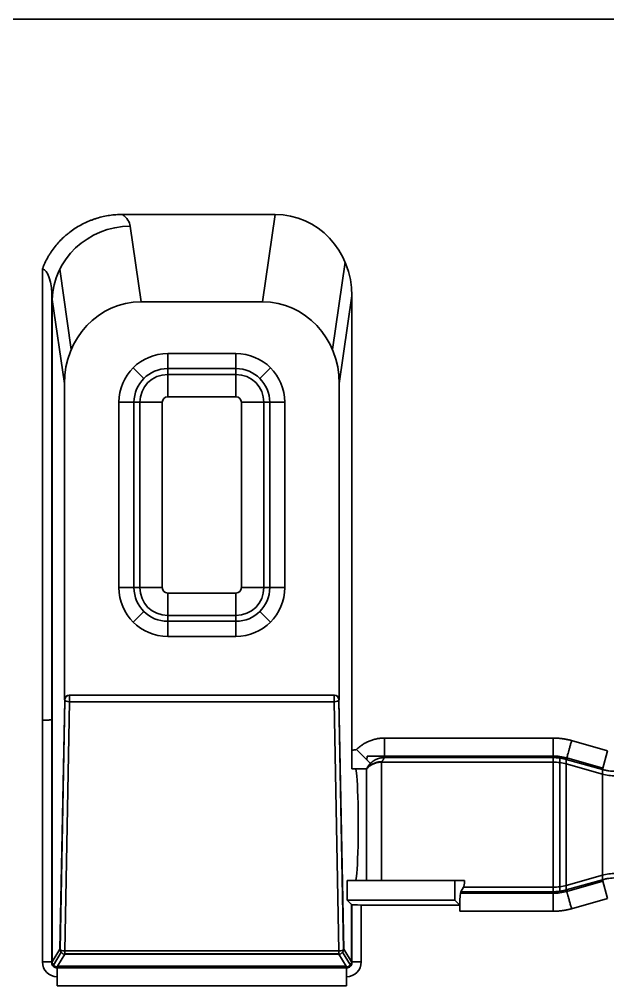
# Model space of a CAD drawing. Header units: millimetres. Extents: x 126 to 861, y 86 to 521.
# Drawn here: x 243.7 to 304, y 421.7 to 520.8 of the extents above; entities that cross this region are included whole.
import ezdxf

# ---------------------------------------------------------------- set-up
doc = ezdxf.new("R2010")
doc.units = ezdxf.units.MM
doc.layers.add('10', color=7, linetype='Continuous', true_color=0xffffff)

msp = doc.modelspace()

# ---------------------------------------------------------------- linework, layer by layer
at = {"layer": '10', "color": 7, "linetype": 'Continuous', "lineweight": 35}
for p, q in [((182.25, 520.775), (539.594, 520.775)), ((269.941, 500.775), (254.293, 500.775)), ((268.651, 491.814), (269.941, 500.775)), ((255.095, 499.585), (256.214, 491.814)), ((277.105, 495.889), (275.815, 486.928)), ((249.05, 486.928), (247.866, 495.149)), ((247.056, 448.994), (247.056, 492.93)), ((276.518, 483.453), (277.809, 492.414)), ((277.809, 445.807), (277.809, 492.414)), ((247.106, 492.068), (248.346, 483.453)), ((256.214, 491.814), (268.651, 491.814)), ((258.932, 486.517), (258.932, 484.969)), ((265.932, 486.517), (258.932, 486.517)), ((265.932, 486.517), (265.932, 484.969)), ((256.491, 483.958), (255.397, 485.053)), ((258.932, 484.969), (258.932, 482.072)), ((265.932, 484.969), (258.932, 484.969)), ((265.932, 484.969), (265.932, 482.072)), ((269.468, 485.053), (268.373, 483.958)), ((248.346, 451.008), (248.346, 483.453)), ((258.932, 484.374), (265.932, 484.374)), ((276.518, 451.008), (276.518, 483.453)), ((253.932, 481.517), (255.48, 481.517)), ((253.932, 481.517), (253.932, 462.517)), ((255.48, 481.517), (258.378, 481.517)), ((255.48, 481.517), (255.48, 462.517)), ((256.076, 462.517), (256.076, 481.517)), ((258.378, 481.517), (258.378, 462.517)), ((265.932, 482.072), (258.932, 482.072)), ((266.487, 462.517), (266.487, 481.517)), ((269.384, 481.517), (266.487, 481.517)), ((268.789, 481.517), (268.789, 462.517)), ((270.932, 481.517), (269.384, 481.517)), ((269.384, 462.517), (269.384, 481.517)), ((270.932, 462.517), (270.932, 481.517)), ((253.932, 462.517), (255.48, 462.517)), ((255.48, 462.517), (258.378, 462.517)), ((258.932, 461.963), (265.932, 461.963)), ((258.932, 459.065), (258.932, 461.963)), ((265.932, 459.065), (265.932, 461.963)), ((269.384, 462.517), (266.487, 462.517)), ((270.932, 462.517), (269.384, 462.517)), ((256.491, 460.076), (255.397, 458.982)), ((265.932, 459.661), (258.932, 459.661)), ((269.468, 458.982), (268.373, 460.076)), ((258.932, 459.065), (265.932, 459.065)), ((258.932, 457.517), (258.932, 459.065)), ((265.932, 457.517), (265.932, 459.065)), ((258.932, 457.517), (265.932, 457.517)), ((248.378, 450.998), (247.891, 425.455)), ((247.916, 425.408), (248.404, 450.951)), ((248.346, 451.008), (248.378, 450.998)), ((248.88, 450.826), (248.393, 425.283)), ((248.611, 451.422), (248.58, 451.433)), ((248.849, 451.51), (248.88, 451.5)), ((248.849, 451.51), (276.016, 451.51)), ((248.88, 450.826), (248.88, 451.5)), ((248.88, 451.5), (275.985, 451.5)), ((275.985, 451.488), (248.88, 451.488)), ((248.88, 450.826), (275.985, 450.826)), ((275.985, 451.5), (276.016, 451.51)), ((275.985, 450.826), (275.985, 451.5)), ((276.472, 425.283), (275.985, 450.826)), ((276.253, 451.422), (276.285, 451.433)), ((276.948, 425.408), (276.461, 450.951)), ((276.486, 450.998), (276.518, 451.008)), ((276.974, 425.455), (276.486, 450.998)), ((246.102, 448.923), (246.102, 424.144)), ((247.056, 424.061), (247.056, 448.994)), ((247.106, 449.023), (247.106, 424.144)), ((304.017, 445.801), (300.321, 446.84)), ((303.475, 443.873), (304.017, 445.801)), ((279.372, 445.26), (279.338, 444.866)), ((279.372, 445.26), (298.424, 445.26)), ((281.135, 445.099), (298.424, 445.099)), ((298.424, 445.099), (298.424, 444.63)), ((299.115, 445.051), (299.115, 444.583)), ((303.475, 443.873), (299.779, 444.912)), ((299.779, 444.912), (299.779, 444.445)), ((303.517, 444.022), (299.821, 445.061)), ((277.801, 443.951), (278.156, 443.951)), ((278.156, 443.951), (279.316, 443.951)), ((279.632, 444.254), (279.588, 444.191)), ((280.845, 444.63), (280.844, 444.63)), ((298.424, 444.63), (280.844, 444.63)), ((298.424, 431.815), (298.424, 444.63)), ((299.115, 444.583), (299.115, 431.863)), ((303.475, 443.414), (299.779, 444.445)), ((299.779, 432.001), (299.779, 444.445)), ((303.475, 443.873), (303.475, 443.414)), ((303.475, 433.031), (303.475, 443.414)), ((299.779, 432.001), (303.475, 433.031)), ((303.475, 433.031), (303.475, 432.572)), ((277.308, 432.494), (277.308, 430.484)), ((277.308, 432.494), (278.156, 432.494)), ((280.844, 432.494), (289.362, 432.494)), ((288.361, 432.494), (288.361, 430.484)), ((299.779, 431.534), (303.475, 432.572)), ((299.779, 432.001), (299.779, 431.534)), ((299.821, 431.384), (303.517, 432.423)), ((303.475, 432.572), (304.017, 430.644)), ((288.925, 431.186), (298.424, 431.186)), ((289.239, 431.815), (288.958, 431.346)), ((298.424, 431.346), (288.958, 431.346)), ((289.239, 431.815), (298.424, 431.815)), ((298.424, 431.815), (298.424, 431.346)), ((299.115, 431.394), (299.115, 431.863)), ((288.361, 430.484), (277.308, 430.484)), ((277.308, 430.484), (277.759, 430.034)), ((277.759, 430.034), (277.759, 424.144)), ((277.809, 430.02), (277.809, 424.061)), ((278.762, 424.144), (278.762, 429.984)), ((288.865, 429.984), (278.762, 429.984)), ((288.361, 430.484), (288.864, 429.981)), ((300.321, 429.605), (304.017, 430.644)), ((288.862, 429.344), (298.424, 429.344)), ((247.106, 424.144), (247.891, 425.455)), ((247.215, 423.824), (248.003, 425.14)), ((248.393, 424.954), (248.393, 425.283)), ((276.472, 425.283), (248.393, 425.283)), ((248.393, 424.982), (276.472, 424.982)), ((276.472, 425.283), (276.472, 424.954)), ((277.65, 423.824), (276.861, 425.14)), ((276.974, 425.455), (277.759, 424.144)), ((247.106, 424.144), (246.102, 424.144)), ((248.393, 424.954), (247.653, 423.719)), ((276.472, 424.954), (248.393, 424.954)), ((277.212, 423.719), (276.472, 424.954)), ((278.762, 424.144), (277.759, 424.144)), ((247.653, 423.719), (247.605, 423.639)), ((247.605, 422.638), (247.605, 423.639)), ((247.605, 423.559), (277.26, 423.559)), ((277.212, 423.719), (247.653, 423.719)), ((277.26, 423.639), (277.212, 423.719)), ((277.26, 423.639), (277.26, 422.638)), ((247.605, 422.638), (247.605, 421.717)), ((277.26, 421.717), (277.26, 422.638)), ((247.605, 421.717), (277.26, 421.717))]:
    msp.add_line(p, q, dxfattribs=at)
for centre, radius, start, end in [((258.932, 481.517), 5, 90, 180), ((265.932, 481.517), 5, 360, 90), ((258.932, 481.517), 3.452, 90, 180), ((265.932, 481.517), 3.452, 0, 90), ((258.932, 481.517), 2.856, 90, 180), ((265.932, 481.517), 2.856, 0, 90), ((258.932, 481.517), 0.554, 90, 180), ((265.932, 481.517), 0.554, 0, 90), ((258.932, 462.517), 5, 180, 270), ((258.932, 462.517), 3.452, 180, 270), ((258.932, 462.517), 2.856, 180, 270), ((258.932, 462.517), 0.554, 180, 270), ((265.932, 462.517), 2.856, 270, 0), ((265.932, 462.517), 0.554, 270, 0), ((265.932, 462.517), 3.452, 270, 360), ((265.932, 462.517), 5, 270, 360)]:
    msp.add_arc(centre, radius, start, end, dxfattribs=at)
for centre, major_axis, ratio, start_param, end_param in [((246.102, 499.414), (-9.005, 0), 0.36397, 3.193953, 3.570023), ((269.798, 492.262), (1.215, 8.437), 0.938555, 4.864618, 6.417513), ((255.095, 492.068), (7.918, 1.14), 0.938555, 1.436468, 2.989364), ((246.102, 491.896), (0, 3.277), 0.306588, 4.764749, 6.28319), ((256.357, 483.301), (1.215, -8.437), 0.938555, 3.007265, 4.56016), ((268.507, 483.301), (1.215, 8.437), 0.938555, 4.864618, 6.417513), ((248.849, 451.008), (0.477, -0.159), 0.998478, 1.892754, 3.462643), ((248.88, 450.998), (0.159, 0.477), 0.998478, 0.321964, 1.891847), ((248.88, 450.998), (-0.502, 0.01), 0.341965, 0.055722, 1.577319), ((275.985, 450.998), (0.159, -0.477), 0.998478, 1.249746, 2.819629), ((275.985, 450.998), (0.502, 0.01), 0.341965, 4.705866, 6.227463), ((276.015, 451.008), (0.477, 0.159), 0.998478, 5.962135, 7.532024), ((298.424, 440.215), (0, 5.044), 0.996195, 6.001504, 6.283185), ((278.156, 438.223), (0, 5.728), 0.052408, 3.141587, 6.283185), ((298.424, 439.624), (5.025, 0), 0.996195, 1.297788, 1.570796), ((304.83, 448.234), (5.025, 0), 0.996195, 4.43938, 4.712389), ((304.83, 428.211), (5.025, 0), 0.996195, 1.570796, 1.843805), ((289.209, 438.223), (0, 6.432), 0.052408, 3.228859, 3.613671), ((298.424, 436.821), (5.025, 0), 0.996195, 4.712389, 4.985398), ((288.967, 429.344), (0, 2.01), 0.052408, 0.087266, 1.256302), ((298.424, 436.23), (0, 5.044), 0.996195, 3.141593, 3.423273), ((278.762, 430.036), (-1.005, 0), 0.052408, 0.05236, 1.570796), ((248.393, 425.455), (-0.502, 0.01), 0.341965, 0.055722, 1.577319), ((248.393, 425.455), (-0.431, 0.258), 0.99484, 0.541985, 2.10822), ((276.472, 425.455), (-0.502, -0.01), 0.341965, 1.564273, 3.08587), ((276.472, 425.455), (-0.431, -0.258), 0.99484, 1.033373, 2.599608), ((247.612, 424.151), (0.779, 1.3), 0.99484, 2.112781, 3.679016), ((247.559, 424.063), (0.26, 0.433), 0.99484, 2.112781, 3.774691), ((247.612, 424.151), (0.265, 0.442), 0.974772, 2.112781, 3.679016), ((277.253, 424.151), (0.779, -1.3), 0.99484, 5.745762, 7.311997), ((277.253, 424.151), (-0.265, 0.442), 0.974772, 2.604169, 4.161356), ((277.306, 424.063), (0.26, -0.433), 0.99484, 5.650087, 7.311997)]:
    msp.add_ellipse(centre, major_axis=major_axis, ratio=ratio, start_param=start_param, end_param=end_param, dxfattribs=at)
for points, degree, knots in [([(246.102, 495.173), (246.111, 495.199), (246.121, 495.226), (246.14, 495.278), (246.169, 495.356), (246.199, 495.433), (246.261, 495.588), (246.305, 495.69), (246.442, 495.993), (246.567, 496.24), (246.705, 496.481), (246.761, 496.577), (246.79, 496.624), (246.877, 496.766), (246.937, 496.859), (247.122, 497.133), (247.252, 497.31), (247.524, 497.652), (247.667, 497.817), (247.966, 498.137), (248.121, 498.292), (248.364, 498.515), (248.488, 498.625), (248.615, 498.731), (248.701, 498.801), (248.744, 498.836), (248.962, 499.008), (249.14, 499.137), (249.504, 499.383), (249.876, 499.613), (250.459, 499.917), (250.913, 500.113), (251.171, 500.211), (251.275, 500.249), (251.328, 500.268), (251.485, 500.322), (251.59, 500.356), (251.906, 500.453), (252.331, 500.565), (252.977, 500.685), (253.412, 500.734), (253.851, 500.767), (254.071, 500.775), (254.293, 500.775)], 3, [0, 0, 0, 0, 0.007812, 0.007812, 0.015625, 0.03125, 0.03125, 0.0625, 0.0625, 0.125, 0.140625, 0.140625, 0.15625, 0.15625, 0.1875, 0.1875, 0.25, 0.25, 0.3125, 0.3125, 0.375, 0.375, 0.40625, 0.421875, 0.421875, 0.4375, 0.4375, 0.5, 0.5, 0.5625, 0.625, 0.6875, 0.703125, 0.703125, 0.71875, 0.71875, 0.75, 0.75, 0.8125, 0.875, 0.9375, 0.9375, 1, 1, 1, 1]), ([(247.106, 449.023), (247.105, 449.022), (247.104, 449.021), (247.103, 449.018), (247.101, 449.016), (247.098, 449.014), (247.095, 449.012), (247.092, 449.009), (247.088, 449.007), (247.084, 449.005), (247.08, 449.003), (247.075, 449.001), (247.07, 448.999), (247.065, 448.997), (247.059, 448.995), (247.053, 448.993), (247.046, 448.991), (247.039, 448.989), (247.032, 448.987), (247.025, 448.986), (247.017, 448.984), (247.009, 448.982), (247, 448.98), (246.992, 448.978), (246.983, 448.977), (246.973, 448.975), (246.964, 448.973), (246.954, 448.972), (246.944, 448.97), (246.933, 448.969), (246.923, 448.967), (246.912, 448.965), (246.9, 448.964), (246.889, 448.963), (246.877, 448.961), (246.866, 448.96), (246.853, 448.958), (246.841, 448.957), (246.829, 448.956), (246.816, 448.954), (246.803, 448.953), (246.79, 448.952), (246.777, 448.95), (246.763, 448.949), (246.75, 448.948), (246.736, 448.947), (246.722, 448.946), (246.708, 448.945), (246.693, 448.944), (246.679, 448.943), (246.665, 448.942), (246.65, 448.941), (246.635, 448.94), (246.62, 448.939), (246.605, 448.938), (246.59, 448.937), (246.575, 448.936), (246.56, 448.935), (246.544, 448.934), (246.529, 448.934), (246.513, 448.933), (246.498, 448.932), (246.482, 448.931), (246.467, 448.931), (246.451, 448.93), (246.435, 448.93), (246.419, 448.929), (246.403, 448.928), (246.387, 448.928), (246.372, 448.927), (246.356, 448.927), (246.34, 448.926), (246.324, 448.926), (246.308, 448.926), (246.292, 448.925), (246.276, 448.925), (246.26, 448.925), (246.244, 448.924), (246.228, 448.924), (246.212, 448.924), (246.196, 448.923), (246.181, 448.923), (246.165, 448.923), (246.149, 448.923), (246.133, 448.923), (246.118, 448.923), (246.107, 448.923), (246.102, 448.923)], 3, [0, 0, 0, 0, 0.013354, 0.02667, 0.039947, 0.053186, 0.066387, 0.079549, 0.092674, 0.10576, 0.118808, 0.131818, 0.14479, 0.157723, 0.170619, 0.183476, 0.196295, 0.209076, 0.221819, 0.234524, 0.247191, 0.25982, 0.272411, 0.284964, 0.297479, 0.309956, 0.322395, 0.334796, 0.347159, 0.359484, 0.371772, 0.384021, 0.396233, 0.408407, 0.420543, 0.432641, 0.444702, 0.456724, 0.468709, 0.480656, 0.492566, 0.504438, 0.516272, 0.528069, 0.539827, 0.551549, 0.563232, 0.574878, 0.586487, 0.598058, 0.609591, 0.621087, 0.632546, 0.643967, 0.655351, 0.666697, 0.678006, 0.689277, 0.700511, 0.711708, 0.722868, 0.73399, 0.745075, 0.756123, 0.767133, 0.778106, 0.789043, 0.799942, 0.810804, 0.821628, 0.832416, 0.843167, 0.853881, 0.864557, 0.875197, 0.8858, 0.896366, 0.906895, 0.917387, 0.927842, 0.938261, 0.948642, 0.958987, 0.969295, 0.979567, 0.989802, 1, 1, 1, 1]), ([(281.135, 447.101), (281.003, 447.101), (280.871, 447.095), (280.706, 447.078), (280.673, 447.075), (280.607, 447.067), (280.508, 447.053), (280.411, 447.036), (280.217, 446.997), (279.963, 446.933), (279.715, 446.844), (279.532, 446.768), (279.472, 446.741), (279.382, 446.699), (279.352, 446.684), (279.292, 446.654), (279.146, 446.578), (278.892, 446.425), (278.681, 446.269), (278.478, 446.102), (278.38, 446.013), (278.286, 445.919)], 3, [0, 0, 0, 0, 0.125, 0.125, 0.15625, 0.15625, 0.1875, 0.25, 0.25, 0.375, 0.5, 0.5, 0.5625, 0.5625, 0.59375, 0.59375, 0.625, 0.75, 0.875, 0.875, 1, 1, 1, 1]), ([(281.135, 447.101), (281.135, 446.977), (281.135, 446.853), (281.135, 446.609), (281.135, 446.489), (281.135, 446.257), (281.135, 446.145), (281.135, 445.934), (281.135, 445.835), (281.135, 445.652), (281.135, 445.568), (281.135, 445.419), (281.135, 445.354), (281.135, 445.244), (281.135, 445.199), (281.135, 445.132), (281.135, 445.11), (281.135, 445.099)], 3, [0, 0, 0, 0, 0.125, 0.125, 0.25, 0.25, 0.375, 0.375, 0.5, 0.5, 0.625, 0.625, 0.75, 0.75, 0.875, 0.875, 1, 1, 1, 1]), ([(300.321, 446.84), (300.288, 446.72), (300.254, 446.6), (300.188, 446.364), (300.155, 446.249), (300.092, 446.025), (300.062, 445.918), (300.005, 445.714), (299.978, 445.618), (299.928, 445.442), (299.906, 445.361), (299.865, 445.218), (299.848, 445.155), (299.818, 445.05), (299.806, 445.007), (299.788, 444.943), (299.782, 444.922), (299.779, 444.912)], 3, [0, 0, 0, 0, 0.125, 0.125, 0.25, 0.25, 0.375, 0.375, 0.5, 0.5, 0.625, 0.625, 0.75, 0.75, 0.875, 0.875, 1, 1, 1, 1]), ([(277.801, 443.951), (277.801, 444.106), (277.801, 444.262), (277.802, 444.572), (277.803, 444.727), (277.804, 445.036), (277.805, 445.191), (277.806, 445.5), (277.807, 445.654), (277.809, 445.807)], 3, [0, 0, 0, 0, 0.25, 0.25, 0.5, 0.5, 0.75, 0.75, 1, 1, 1, 1]), ([(278.286, 445.919), (278.377, 445.828), (278.468, 445.737), (278.647, 445.558), (278.734, 445.47), (278.903, 445.301), (278.985, 445.22), (279.137, 445.067), (279.209, 444.995), (279.34, 444.864), (279.399, 444.805), (279.503, 444.701), (279.548, 444.656), (279.622, 444.582), (279.651, 444.553), (279.691, 444.513), (279.703, 444.501), (279.706, 444.498)], 3, [0, 0, 0, 0, 0.125, 0.125, 0.25, 0.25, 0.375, 0.375, 0.5, 0.5, 0.625, 0.625, 0.75, 0.75, 0.875, 0.875, 1, 1, 1, 1]), ([(281.135, 445.099), (281.128, 445.099), (281.113, 445.099), (281.091, 445.098), (281.069, 445.098), (281.047, 445.097), (281.025, 445.096), (281.002, 445.094), (280.979, 445.092), (280.956, 445.09), (280.933, 445.088), (280.909, 445.085), (280.885, 445.082), (280.862, 445.079), (280.838, 445.076), (280.813, 445.072), (280.789, 445.068), (280.765, 445.063), (280.74, 445.058), (280.715, 445.053), (280.69, 445.047), (280.665, 445.041), (280.64, 445.035), (280.615, 445.028), (280.59, 445.021), (280.564, 445.014), (280.538, 445.006), (280.513, 444.997), (280.487, 444.989), (280.461, 444.98), (280.435, 444.97), (280.409, 444.96), (280.383, 444.95), (280.357, 444.939), (280.331, 444.928), (280.305, 444.916), (280.279, 444.904), (280.253, 444.891), (280.227, 444.878), (280.201, 444.865), (280.175, 444.851), (280.149, 444.836), (280.123, 444.821), (280.098, 444.806), (280.072, 444.79), (280.046, 444.774), (280.021, 444.757), (279.996, 444.74), (279.97, 444.722), (279.945, 444.704), (279.92, 444.686), (279.896, 444.667), (279.871, 444.647), (279.847, 444.627), (279.823, 444.607), (279.799, 444.586), (279.775, 444.565), (279.752, 444.543), (279.729, 444.521), (279.714, 444.506), (279.706, 444.498)], 3, [0, 0, 0, 0, 0.013606, 0.027346, 0.041221, 0.055231, 0.069376, 0.083656, 0.098073, 0.112625, 0.127312, 0.142136, 0.157095, 0.17219, 0.187421, 0.202787, 0.218289, 0.233925, 0.249696, 0.265602, 0.281641, 0.297813, 0.314119, 0.330557, 0.347126, 0.363826, 0.380656, 0.397616, 0.414704, 0.431919, 0.44926, 0.466727, 0.484318, 0.502031, 0.519866, 0.537822, 0.555895, 0.574086, 0.592393, 0.610814, 0.629346, 0.647989, 0.666741, 0.685599, 0.704562, 0.723628, 0.742794, 0.762058, 0.781418, 0.800872, 0.820416, 0.84005, 0.85977, 0.879574, 0.899458, 0.919421, 0.93946, 0.959571, 0.979752, 1, 1, 1, 1]), ([(281.135, 445.099), (281.081, 444.98), (280.999, 444.855), (280.939, 444.762), (280.858, 444.664)], 2, [0, 0, 0, 0.571429, 0.571429, 1, 1, 1]), ([(299.779, 444.912), (299.768, 444.915), (299.746, 444.921), (299.713, 444.93), (299.679, 444.939), (299.646, 444.947), (299.613, 444.956), (299.579, 444.964), (299.546, 444.972), (299.512, 444.979), (299.478, 444.987), (299.445, 444.994), (299.411, 445.001), (299.377, 445.007), (299.343, 445.014), (299.31, 445.02), (299.276, 445.026), (299.242, 445.032), (299.208, 445.037), (299.174, 445.042), (299.14, 445.047), (299.106, 445.052), (299.072, 445.057), (299.038, 445.061), (299.004, 445.065), (298.97, 445.069), (298.936, 445.073), (298.902, 445.076), (298.868, 445.079), (298.834, 445.082), (298.8, 445.085), (298.766, 445.087), (298.732, 445.09), (298.697, 445.092), (298.663, 445.093), (298.629, 445.095), (298.595, 445.096), (298.561, 445.097), (298.527, 445.098), (298.493, 445.099), (298.459, 445.099), (298.436, 445.099), (298.424, 445.099)], 3, [0, 0, 0, 0, 0.025158, 0.050307, 0.075449, 0.100582, 0.125706, 0.150823, 0.175931, 0.201031, 0.226123, 0.251206, 0.276282, 0.301349, 0.326409, 0.35146, 0.376503, 0.401538, 0.426565, 0.451584, 0.476594, 0.501597, 0.526592, 0.551579, 0.576558, 0.601529, 0.626492, 0.651447, 0.676395, 0.701334, 0.726266, 0.751189, 0.776105, 0.801014, 0.825914, 0.850806, 0.875691, 0.900568, 0.925438, 0.9503, 0.975154, 1, 1, 1, 1]), ([(279.428, 444.152), (279.425, 444.146), (279.417, 444.135), (279.406, 444.117), (279.396, 444.099), (279.385, 444.082), (279.375, 444.064), (279.365, 444.046), (279.354, 444.026), (279.342, 444.003), (279.329, 443.977), (279.32, 443.96), (279.316, 443.951)], 3, [0, 0, 0, 0, 0.089623, 0.179094, 0.268412, 0.357577, 0.446588, 0.535446, 0.624149, 0.749927, 0.875214, 1, 1, 1, 1]), ([(279.316, 443.929), (279.316, 443.913), (279.316, 443.889), (279.316, 443.822), (279.316, 443.781), (279.316, 443.682), (279.316, 443.624), (279.316, 443.524), (279.316, 443.489), (279.316, 443.433), (279.316, 443.413), (279.316, 443.374), (279.316, 443.353), (279.316, 443.25), (279.316, 443.16), (279.316, 442.966), (279.316, 442.861), (279.316, 442.639), (279.316, 442.52), (279.316, 442.363), (279.316, 442.332), (279.316, 442.267), (279.316, 442.234), (279.316, 442.135), (279.316, 442.068), (279.316, 441.862), (279.316, 441.72), (279.316, 441.426), (279.316, 441.274), (279.316, 441.038), (279.316, 440.918), (279.316, 440.795), (279.316, 440.713), (279.316, 440.671), (279.316, 440.463), (279.316, 440.294), (279.316, 439.952), (279.316, 439.778), (279.316, 439.425), (279.316, 439.247), (279.316, 439.02), (279.316, 438.975), (279.316, 438.884), (279.316, 438.838), (279.316, 438.701), (279.316, 438.61), (279.316, 438.336), (279.316, 438.155), (279.316, 437.792), (279.316, 437.611), (279.316, 437.341), (279.316, 437.206), (279.316, 437.071), (279.316, 436.981), (279.316, 436.936), (279.316, 436.713), (279.316, 436.538), (279.316, 436.194), (279.316, 436.025), (279.316, 435.694), (279.316, 435.532), (279.316, 435.334), (279.316, 435.295), (279.316, 435.216), (279.316, 435.177), (279.316, 435.061), (279.316, 434.985), (279.316, 434.761), (279.316, 434.475), (279.316, 434.212), (279.316, 434.023), (279.316, 433.931), (279.316, 433.842), (279.316, 433.783), (279.316, 433.754), (279.316, 433.612), (279.316, 433.506), (279.316, 433.309), (279.316, 433.218), (279.316, 433.051), (279.316, 432.975), (279.316, 432.89), (279.316, 432.874), (279.316, 432.841), (279.316, 432.826), (279.316, 432.781), (279.316, 432.753), (279.316, 432.675), (279.316, 432.632), (279.316, 432.564), (279.316, 432.538), (279.316, 432.503), (279.316, 432.494), (279.316, 432.494)], 3, [0, 0, 0, 0, 0.03125, 0.03125, 0.0625, 0.0625, 0.09375, 0.09375, 0.109375, 0.109375, 0.117188, 0.117188, 0.125, 0.125, 0.15625, 0.15625, 0.1875, 0.1875, 0.21875, 0.21875, 0.226563, 0.226563, 0.234375, 0.234375, 0.25, 0.25, 0.28125, 0.28125, 0.3125, 0.3125, 0.328125, 0.335938, 0.335938, 0.34375, 0.34375, 0.375, 0.375, 0.40625, 0.40625, 0.4375, 0.4375, 0.445313, 0.445313, 0.453125, 0.453125, 0.46875, 0.46875, 0.5, 0.5, 0.53125, 0.53125, 0.546875, 0.554687, 0.554687, 0.5625, 0.5625, 0.59375, 0.59375, 0.625, 0.625, 0.65625, 0.65625, 0.664063, 0.664063, 0.671875, 0.671875, 0.6875, 0.6875, 0.71875, 0.75, 0.75, 0.765625, 0.773438, 0.773438, 0.78125, 0.78125, 0.8125, 0.8125, 0.84375, 0.84375, 0.875, 0.875, 0.882813, 0.882813, 0.890625, 0.890625, 0.90625, 0.90625, 0.9375, 0.9375, 0.96875, 0.96875, 1, 1, 1, 1]), ([(279.706, 444.498), (279.702, 444.494), (279.695, 444.487), (279.684, 444.476), (279.673, 444.464), (279.662, 444.453), (279.651, 444.441), (279.64, 444.429), (279.63, 444.417), (279.619, 444.405), (279.608, 444.393), (279.597, 444.38), (279.587, 444.368), (279.576, 444.355), (279.561, 444.337), (279.542, 444.313), (279.519, 444.283), (279.496, 444.252), (279.473, 444.22), (279.45, 444.187), (279.436, 444.164), (279.428, 444.152)], 3, [0, 0, 0, 0, 0.035084, 0.070352, 0.10581, 0.14146, 0.177308, 0.213356, 0.249609, 0.28607, 0.322743, 0.359629, 0.396734, 0.434059, 0.471607, 0.554092, 0.63883, 0.725808, 0.81501, 0.906416, 1, 1, 1, 1]), ([(279.51, 444.152), (279.508, 444.152), (279.504, 444.152), (279.499, 444.152), (279.494, 444.152), (279.488, 444.152), (279.483, 444.152), (279.478, 444.152), (279.473, 444.152), (279.468, 444.152), (279.463, 444.152), (279.458, 444.152), (279.453, 444.152), (279.446, 444.152), (279.438, 444.152), (279.432, 444.152), (279.428, 444.152)], 3, [0, 0, 0, 0, 0.050075, 0.1017, 0.154873, 0.209595, 0.265867, 0.323688, 0.383059, 0.44398, 0.506452, 0.570473, 0.636045, 0.703168, 0.838285, 1, 1, 1, 1]), ([(280.858, 444.664), (280.735, 444.665), (280.612, 444.654), (280.369, 444.611), (280.25, 444.578), (280.02, 444.49), (279.91, 444.436), (279.7, 444.308), (279.601, 444.234), (279.51, 444.152)], 3, [0, 0, 0, 0, 0.25, 0.25, 0.5, 0.5, 0.75, 0.75, 1, 1, 1, 1]), ([(279.51, 444.152), (279.51, 444.152), (279.51, 444.152), (279.511, 444.151), (279.512, 444.15), (279.512, 444.149), (279.513, 444.148), (279.513, 444.147), (279.513, 444.145), (279.514, 444.143), (279.514, 444.141), (279.514, 444.138), (279.514, 444.136), (279.514, 444.133), (279.514, 444.131), (279.514, 444.13)], 3, [0, 0, 0, 0, 0.077537, 0.154937, 0.232208, 0.30936, 0.386403, 0.463348, 0.540202, 0.616977, 0.693682, 0.770327, 0.846921, 0.923476, 1, 1, 1, 1]), ([(280.844, 444.63), (280.727, 444.63), (280.608, 444.62), (280.37, 444.577), (280.252, 444.545), (280.023, 444.46), (279.912, 444.406), (279.703, 444.281), (279.604, 444.209), (279.514, 444.13)], 3, [0, 0, 0, 0, 0.25, 0.25, 0.5, 0.5, 0.75, 0.75, 1, 1, 1, 1]), ([(280.858, 444.664), (280.849, 444.653), (280.844, 444.641), (280.844, 444.63), (280.844, 444.63), (280.844, 444.63)], 3, [0, 0, 0, 0, 0.999974, 0.999974, 1, 1, 1, 1]), ([(280.844, 438.223), (280.844, 438.62), (280.844, 439.018), (280.844, 439.799), (280.844, 440.183), (280.844, 440.924), (280.844, 441.281), (280.844, 441.957), (280.844, 442.275), (280.844, 442.861), (280.844, 443.129), (280.844, 443.606), (280.844, 443.815), (280.844, 444.079), (280.844, 444.159), (280.844, 444.301), (280.844, 444.363), (280.844, 444.47), (280.844, 444.515), (280.844, 444.586), (280.844, 444.613), (280.844, 444.63)], 3, [0, 0, 0, 0, 0.125, 0.125, 0.25, 0.25, 0.375, 0.375, 0.5, 0.5, 0.625, 0.625, 0.75, 0.75, 0.8125, 0.8125, 0.875, 0.875, 0.9375, 0.9375, 1, 1, 1, 1]), ([(280.844, 438.223), (280.844, 437.928), (280.844, 437.634), (280.844, 437.05), (280.844, 436.762), (280.844, 436.195), (280.844, 435.917), (280.844, 435.377), (280.844, 435.115), (280.844, 434.613), (280.844, 434.373), (280.844, 433.917), (280.844, 433.702), (280.844, 433.302), (280.844, 433.117), (280.844, 432.78), (280.844, 432.628), (280.844, 432.494)], 3, [0, 0, 0, 0, 0.125, 0.125, 0.25, 0.25, 0.375, 0.375, 0.5, 0.5, 0.625, 0.625, 0.75, 0.75, 0.875, 0.875, 1, 1, 1, 1]), ([(280.844, 432.494), (280.619, 432.494), (280.407, 432.494), (280.215, 432.494), (280.048, 432.494), (279.771, 432.494), (279.593, 432.494), (279.449, 432.494), (279.379, 432.494), (279.316, 432.494), (279.316, 432.494)], 2, [0, 0, 0, 0.125, 0.125, 0.25, 0.25, 0.5, 0.5, 0.75, 0.75, 1, 1, 1]), ([(298.424, 431.346), (298.436, 431.346), (298.459, 431.346), (298.493, 431.347), (298.527, 431.347), (298.561, 431.348), (298.595, 431.349), (298.629, 431.35), (298.663, 431.352), (298.697, 431.354), (298.732, 431.356), (298.766, 431.358), (298.8, 431.36), (298.834, 431.363), (298.868, 431.366), (298.902, 431.369), (298.936, 431.373), (298.97, 431.376), (299.004, 431.38), (299.038, 431.384), (299.072, 431.388), (299.106, 431.393), (299.14, 431.398), (299.174, 431.403), (299.208, 431.408), (299.242, 431.414), (299.276, 431.419), (299.31, 431.425), (299.343, 431.432), (299.377, 431.438), (299.411, 431.445), (299.445, 431.452), (299.478, 431.459), (299.512, 431.466), (299.546, 431.474), (299.579, 431.482), (299.613, 431.49), (299.646, 431.498), (299.679, 431.507), (299.713, 431.515), (299.746, 431.524), (299.768, 431.531), (299.779, 431.534)], 3, [0, 0, 0, 0, 0.024846, 0.0497, 0.074562, 0.099432, 0.124309, 0.149193, 0.174086, 0.198986, 0.223895, 0.248811, 0.273734, 0.298666, 0.323605, 0.348553, 0.373508, 0.398471, 0.423442, 0.448421, 0.473408, 0.498403, 0.523405, 0.548416, 0.573435, 0.598462, 0.623497, 0.64854, 0.673591, 0.698651, 0.723718, 0.748793, 0.773877, 0.798969, 0.824069, 0.849177, 0.874294, 0.899418, 0.924551, 0.949693, 0.974842, 1, 1, 1, 1]), ([(298.424, 429.344), (298.424, 429.468), (298.424, 429.592), (298.424, 429.837), (298.424, 429.957), (298.424, 430.188), (298.424, 430.3), (298.424, 430.511), (298.424, 430.61), (298.424, 430.793), (298.424, 430.877), (298.424, 431.026), (298.424, 431.092), (298.424, 431.202), (298.424, 431.246), (298.424, 431.313), (298.424, 431.335), (298.424, 431.346)], 3, [0, 0, 0, 0, 0.125, 0.125, 0.25, 0.25, 0.375, 0.375, 0.5, 0.5, 0.625, 0.625, 0.75, 0.75, 0.875, 0.875, 1, 1, 1, 1]), ([(298.424, 429.344), (298.438, 429.344), (298.466, 429.344), (298.507, 429.344), (298.549, 429.345), (298.59, 429.346), (298.632, 429.347), (298.674, 429.348), (298.715, 429.35), (298.757, 429.352), (298.798, 429.354), (298.84, 429.356), (298.881, 429.359), (298.923, 429.362), (298.964, 429.365), (299.006, 429.368), (299.047, 429.372), (299.089, 429.375), (299.13, 429.379), (299.172, 429.384), (299.213, 429.388), (299.254, 429.393), (299.296, 429.398), (299.337, 429.404), (299.379, 429.409), (299.42, 429.415), (299.461, 429.421), (299.503, 429.427), (299.544, 429.434), (299.585, 429.441), (299.626, 429.448), (299.668, 429.455), (299.709, 429.463), (299.75, 429.47), (299.791, 429.478), (299.832, 429.487), (299.873, 429.495), (299.914, 429.504), (299.955, 429.513), (299.996, 429.522), (300.037, 429.532), (300.078, 429.542), (300.118, 429.552), (300.159, 429.562), (300.2, 429.572), (300.24, 429.583), (300.281, 429.594), (300.308, 429.602), (300.321, 429.605)], 3, [0, 0, 0, 0, 0.021599, 0.043205, 0.064817, 0.086435, 0.108059, 0.129689, 0.151325, 0.172966, 0.194613, 0.216265, 0.237924, 0.259588, 0.281258, 0.302934, 0.324616, 0.346304, 0.367998, 0.389698, 0.411405, 0.433118, 0.454837, 0.476562, 0.498294, 0.520032, 0.541777, 0.563528, 0.585287, 0.607051, 0.628823, 0.650601, 0.672386, 0.694178, 0.715977, 0.737783, 0.759596, 0.781416, 0.803243, 0.825078, 0.846919, 0.868768, 0.890623, 0.912485, 0.934354, 0.95623, 0.978112, 1, 1, 1, 1])]:
    msp.add_open_spline(points, degree=degree, knots=knots, dxfattribs=at)
for points, degree in [([(246.102, 448.923), (246.102, 495.173)], 1), ([(247.106, 449.023), (247.106, 463.371), (247.106, 477.719), (247.106, 492.068)], 3), ([(298.424, 447.101), (292.661, 447.101), (286.898, 447.101), (281.135, 447.101)], 3), ([(298.424, 447.101), (298.439, 447.101)], 1), ([(298.439, 447.101), (299.398, 447.099), (300.321, 446.84)], 2), ([(278.286, 445.919), (278.204, 445.911), (278.043, 445.883), (277.886, 445.836), (277.809, 445.807)], 3), ([(279.51, 444.152), (279.44, 444.089), (279.375, 444.022), (279.316, 443.951)], 3), ([(279.514, 444.13), (279.443, 444.067), (279.377, 444), (279.316, 443.929)], 3), ([(279.316, 443.951), (279.316, 443.951), (279.316, 443.944), (279.316, 443.929)], 3), ([(304.83, 443.687), (304.715, 443.687), (304.486, 443.694), (304.146, 443.73), (303.808, 443.788), (303.585, 443.842), (303.475, 443.873)], 3), ([(278.156, 432.494), (278.543, 432.494), (278.93, 432.494), (279.316, 432.494)], 3), ([(303.475, 432.572), (303.585, 432.603), (303.808, 432.658), (304.146, 432.716), (304.486, 432.751), (304.715, 432.759), (304.83, 432.759)], 3), ([(288.862, 429.344), (288.865, 429.981)], 1), ([(277.759, 424.139), (277.759, 424.141), (277.759, 424.143), (277.759, 424.144)], 3)]:
    msp.add_open_spline(points, degree=degree, dxfattribs=at)
for points, weights in [([(298.424, 447.101), (298.424, 446.004), (298.424, 445.195), (298.424, 445.099)], [1.15050510818, 0.949349046254, 0.949832791136, 1.15195634283]), ([(300.321, 429.605), (300.024, 430.665), (299.804, 431.445), (299.779, 431.534)], [1.15195686888, 0.949347915805, 0.949347710374, 1.15195625259])]:
    msp.add_rational_spline(points, weights, degree=3, dxfattribs=at)

doc.saveas('drawing.dxf')
